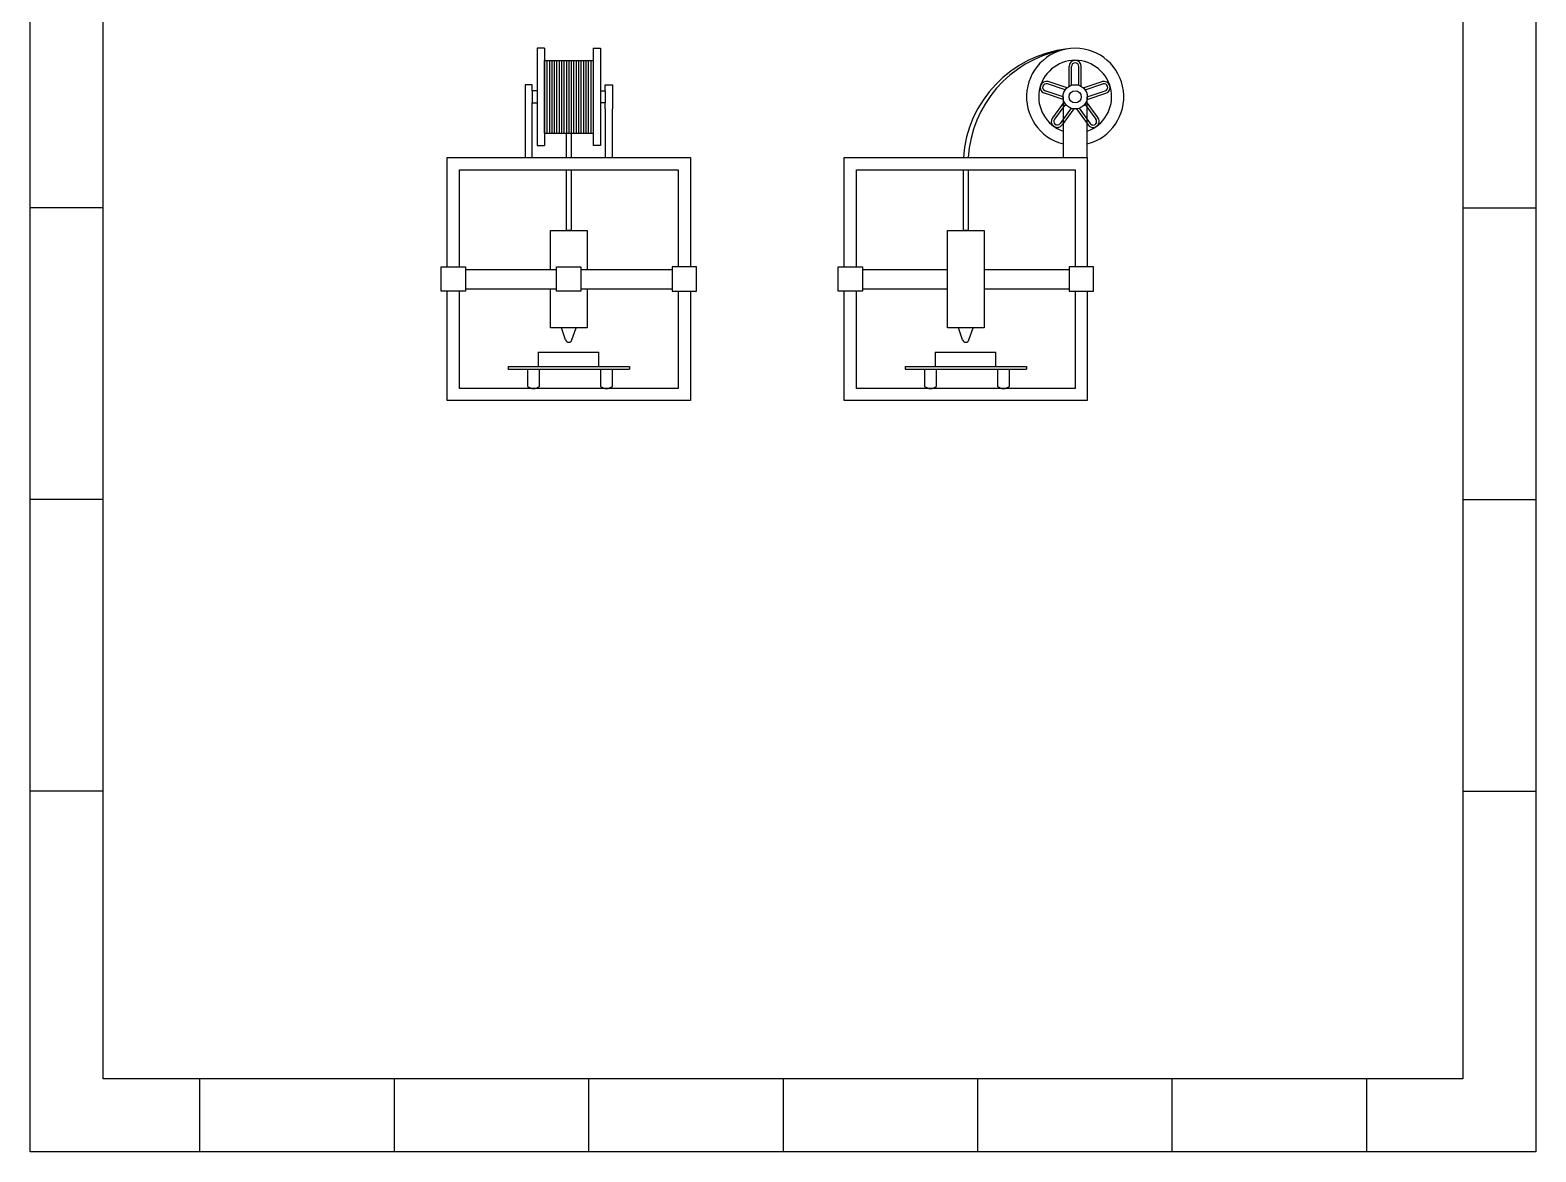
# Model space of a CAD drawing. Header units: millimetres. Extents: x 2208 to 8402, y 1291 to 9059.
# Drawn here: x 2208 to 8402, y 1291 to 5907 of the extents above; entities that cross this region are included whole.
import ezdxf

# ---------------------------------------------------------------- set-up
doc = ezdxf.new("R2010")
doc.units = ezdxf.units.MM
for name, color, linetype in [('BASE', 5, 'Continuous'), ('EXTRUDER', 3, 'Continuous'), ('FILAMENT DISC', 254, 'Continuous'), ('HOT PLATE', 130, 'Continuous'), ('NOZZLE', 255, 'Continuous'), ('PRINTER PARTY', 1, 'Continuous')]:
    doc.layers.add(name, color=color, linetype=linetype)
doc.layers.add('MOVING MOTOR', color=7, linetype='Continuous', true_color=0xfbe200)

# ---------------------------------------------------------------- blocks, each defined once
blk = doc.blocks.new('*U8')
for p, q in [((-25, -53.3), (-25, 28.3)), ((-15, -49), (-15, 28.3)), ((15, -49), (15, 28.3)), ((25, -53.3), (25, 28.3))]:
    blk.add_line(p, q)
for radius in [25, 15]:
    blk.add_arc((0, 28.3), radius, 0, 180)
blk = doc.blocks.new('*U9')
at = {"layer": 'FILAMENT DISC', "color": 0, "linetype": 'ByBlock', "lineweight": -2, "transparency": 16777216}
blk.add_blockref('*U8', (4633.1, 7075.4), dxfattribs=at)
for p, rotation in [((4541.1, 7008.6), 72), ((4725, 7008.6), 288), ((4576.3, 6900.6), 144), ((4689.9, 6900.6), 216)]:
    blk.add_blockref('*U8', p, dxfattribs=dict(at, rotation=rotation))

msp = doc.modelspace()

# ---------------------------------------------------------------- linework, layer by layer
for p, q in [((4324.013, 5482.154), (4324.013, 5782.154)), ((4294.013, 5432.154), (4324.013, 5432.154)), ((4554.013, 5432.154), (4524.013, 5432.154)), ((2508.041, 5175.224), (2208.041, 5175.224)), ((8102.37, 5175.224), (8402.37, 5175.224)), ((2508.041, 3975.224), (2208.041, 3975.224)), ((8102.37, 3975.224), (8402.37, 3975.224)), ((2508.041, 2775.224), (2208.041, 2775.224)), ((8102.37, 2775.224), (8402.37, 2775.224)), ((2905.206, 1591.193), (2905.206, 1291.193)), ((3705.206, 1591.193), (3705.206, 1291.193)), ((4505.206, 1591.193), (4505.206, 1291.193)), ((5305.206, 1591.193), (5305.206, 1291.193)), ((6105.206, 1591.193), (6105.206, 1291.193)), ((6905.206, 1591.193), (6905.206, 1291.193)), ((7705.206, 1591.193), (7705.206, 1291.193))]:
    msp.add_line(p, q)
for points in [[(2208.041, 9059.255), (8402.37, 9059.255), (8402.37, 1291.193), (2208.041, 1291.193)], [(2508.041, 8759.255), (8102.37, 8759.255), (8102.37, 1591.193), (2508.041, 1591.193)]]:
    msp.add_lwpolyline(points, close=True)
at = {"layer": 'BASE'}
for p, q in [((3924.013, 5382.154), (4924.013, 5382.154)), ((3924.013, 4932.154), (3924.013, 5382.154)), ((3974.013, 5332.154), (4874.013, 5332.154)), ((3974.013, 4932.154), (3974.013, 5332.154)), ((4874.013, 5332.154), (4874.013, 4932.154)), ((4924.013, 5382.154), (4924.013, 4932.154)), ((5557.087, 4932.154), (5557.087, 5382.154)), ((5557.087, 5382.154), (6557.087, 5382.154)), ((5607.087, 4932.154), (5607.087, 5332.154)), ((5607.087, 5332.154), (6507.087, 5332.154)), ((6507.087, 5332.154), (6507.087, 4932.154)), ((6557.087, 5382.154), (6557.087, 4932.154)), ((3924.013, 4382.154), (3924.013, 4832.154)), ((3974.013, 4432.154), (3974.013, 4832.154)), ((4874.013, 4832.154), (4874.013, 4432.154)), ((4924.013, 4832.154), (4924.013, 4382.154)), ((5557.087, 4382.154), (5557.087, 4832.154)), ((5607.087, 4432.154), (5607.087, 4832.154)), ((6507.087, 4832.154), (6507.087, 4432.154)), ((6557.087, 4832.154), (6557.087, 4382.154)), ((4874.013, 4432.154), (3974.013, 4432.154)), ((6507.087, 4432.154), (5607.087, 4432.154)), ((4924.013, 4382.154), (3924.013, 4382.154)), ((6557.087, 4382.154), (5557.087, 4382.154))]:
    msp.add_line(p, q, dxfattribs=at)
at = {"layer": 'EXTRUDER'}
for points in [[(4349.013, 4922.154), (4349.013, 5082.154), (4499.013, 5082.154), (4499.013, 4922.154)], [(5982.087, 4682.154), (5982.087, 5082.154), (6132.087, 5082.154), (6132.087, 4682.154)], [(4499.013, 4842.154), (4499.013, 4682.154), (4349.013, 4682.154), (4349.013, 4842.154)], [(6132.087, 4682.154), (5982.087, 4682.154)]]:
    msp.add_lwpolyline(points, dxfattribs=at)
at = {"layer": 'FILAMENT DISC'}
for p, q in [((4324.013, 5832.154), (4294.013, 5832.154)), ((4294.013, 5832.154), (4294.013, 5432.154)), ((4324.013, 5832.154), (4324.013, 5432.154)), ((4524.013, 5832.154), (4554.013, 5832.154)), ((4524.013, 5832.154), (4524.013, 5432.154)), ((4554.013, 5832.154), (4554.013, 5432.154)), ((4274.013, 5682.154), (4244.013, 5682.154)), ((4244.013, 5682.154), (4244.013, 5582.154)), ((4274.013, 5657.154), (4274.013, 5682.154)), ((4294.013, 5657.154), (4274.013, 5657.154)), ((4274.013, 5657.154), (4274.013, 5607.154)), ((4554.013, 5657.154), (4574.013, 5657.154)), ((4574.013, 5657.154), (4574.013, 5682.154)), ((4574.013, 5682.154), (4604.013, 5682.154)), ((4574.013, 5657.154), (4574.013, 5607.154)), ((4604.013, 5682.154), (4604.013, 5582.154)), ((4244.013, 5582.154), (4244.013, 5382.154)), ((4274.013, 5607.154), (4294.013, 5607.154)), ((4274.013, 5582.154), (4274.013, 5607.154)), ((4274.013, 5382.154), (4274.013, 5582.154)), ((4574.013, 5607.154), (4554.013, 5607.154)), ((4574.013, 5582.154), (4574.013, 5607.154)), ((4574.013, 5582.154), (4574.013, 5382.154)), ((4604.013, 5382.154), (4604.013, 5582.154)), ((6457.087, 5632.154), (6457.087, 5382.154)), ((6557.087, 5382.154), (6557.087, 5632.154)), ((4244.013, 5382.154), (4274.013, 5382.154)), ((4574.013, 5382.154), (4604.013, 5382.154)), ((6457.087, 5382.154), (6557.087, 5382.154))]:
    msp.add_line(p, q, dxfattribs=at)
for radius in [50, 25]:
    msp.add_circle((6507.087, 5632.154), radius, dxfattribs=at)
for radius, start, end in [(200, 284.4775122, 255.5224878), (150, 289.4712206, 250.5287794)]:
    msp.add_arc((6507.087, 5632.154), radius, start, end, dxfattribs=at)
at = {"layer": 'HOT PLATE'}
for p, q in [((4174.013, 4522.154), (4674.013, 4522.154)), ((4174.013, 4522.154), (4174.013, 4512.154)), ((4674.013, 4522.154), (4674.013, 4512.154)), ((5807.087, 4522.154), (6307.087, 4522.154)), ((5807.087, 4522.154), (5807.087, 4512.154)), ((6307.087, 4522.154), (6307.087, 4512.154)), ((4174.013, 4512.154), (4674.013, 4512.154)), ((4174.013, 4512.154), (4174.013, 4512.154)), ((4254.013, 4512.154), (4254.013, 4440.929)), ((4304.013, 4440.929), (4304.013, 4512.154)), ((4554.013, 4512.154), (4554.013, 4440.929)), ((4604.013, 4440.929), (4604.013, 4512.154)), ((5807.087, 4512.154), (6307.087, 4512.154)), ((5807.087, 4512.154), (5807.087, 4512.154)), ((5887.087, 4512.154), (5887.087, 4440.929)), ((5937.087, 4440.929), (5937.087, 4512.154)), ((6187.087, 4512.154), (6187.087, 4440.929)), ((6237.087, 4440.929), (6237.087, 4512.154))]:
    msp.add_line(p, q, dxfattribs=at)
for centre in [(4279.013, 4472.154), (4579.013, 4472.154), (5912.087, 4472.154), (6212.087, 4472.154)]:
    msp.add_arc(centre, 40, 231.3178125, 308.6821875, dxfattribs=at)
at = {"layer": 'MOVING MOTOR'}
for p, q in [((3999.013, 4922.154), (4374.013, 4922.154)), ((4474.013, 4922.154), (4849.013, 4922.154)), ((5632.087, 4922.154), (5982.087, 4922.154)), ((6132.087, 4922.154), (6482.087, 4922.154)), ((3999.013, 4842.154), (4374.013, 4842.154)), ((4474.013, 4842.154), (4849.013, 4842.154)), ((5632.087, 4842.154), (5982.087, 4842.154)), ((6132.087, 4842.154), (6482.087, 4842.154))]:
    msp.add_line(p, q, dxfattribs=at)
for points in [[(3899.013, 4932.154), (3999.013, 4932.154), (3999.013, 4832.154), (3899.013, 4832.154)], [(4374.013, 4932.154), (4474.013, 4932.154), (4474.013, 4832.154), (4374.013, 4832.154)], [(4949.013, 4932.154), (4849.013, 4932.154), (4849.013, 4832.154), (4949.013, 4832.154)], [(5532.087, 4932.154), (5632.087, 4932.154), (5632.087, 4832.154), (5532.087, 4832.154)], [(6582.087, 4932.154), (6482.087, 4932.154), (6482.087, 4832.154), (6582.087, 4832.154)]]:
    msp.add_lwpolyline(points, close=True, dxfattribs=at)
at = {"layer": 'NOZZLE'}
for p, q in [((4410.85, 4631.641), (4394.013, 4682.154)), ((4437.175, 4631.641), (4454.013, 4682.154)), ((6043.925, 4631.641), (6027.087, 4682.154)), ((6070.249, 4631.641), (6087.087, 4682.154))]:
    msp.add_line(p, q, dxfattribs=at)
for centre in [(4424.013, 4636.028), (6057.087, 4636.028)]:
    msp.add_arc(centre, 13.874, 198.4349488, 341.5650512, dxfattribs=at)
at = {"layer": 'PRINTER PARTY'}
for p, q in [((4324.013, 5782.154), (4524.013, 5782.154)), ((4334.013, 5782.154), (4334.013, 5482.154)), ((4344.013, 5782.154), (4344.013, 5482.154)), ((4354.013, 5782.154), (4354.013, 5482.154)), ((4354.013, 5782.154), (4354.013, 5482.154)), ((4354.013, 5782.154), (4354.013, 5482.154)), ((4364.013, 5782.154), (4364.013, 5482.154)), ((4374.013, 5782.154), (4374.013, 5482.154)), ((4384.013, 5782.154), (4384.013, 5482.154)), ((4394.013, 5782.154), (4394.013, 5482.154)), ((4404.013, 5782.154), (4404.013, 5482.154)), ((4414.013, 5782.154), (4414.013, 5482.154)), ((4424.013, 5782.154), (4424.013, 5482.154)), ((4424.013, 5782.154), (4424.013, 5482.154)), ((4434.013, 5782.154), (4434.013, 5482.154)), ((4434.013, 5782.154), (4434.013, 5482.154)), ((4434.013, 5782.154), (4434.013, 5482.154)), ((4434.013, 5782.154), (4434.013, 5482.154)), ((4444.013, 5782.154), (4444.013, 5482.154)), ((4454.013, 5782.154), (4454.013, 5482.154)), ((4464.013, 5782.154), (4464.013, 5482.154)), ((4474.013, 5782.154), (4474.013, 5482.154)), ((4484.013, 5782.154), (4484.013, 5482.154)), ((4494.013, 5782.154), (4494.013, 5482.154)), ((4504.013, 5782.154), (4504.013, 5482.154)), ((4514.013, 5782.154), (4514.013, 5482.154)), ((4324.013, 5482.154), (4524.013, 5482.154)), ((4414.013, 5482.154), (4434.013, 5482.154)), ((4414.013, 5382.154), (4414.013, 5482.154)), ((4434.013, 5482.154), (4434.013, 5382.154)), ((4414.013, 5082.154), (4414.013, 5332.154)), ((4434.013, 5332.154), (4434.013, 5082.154)), ((6047.087, 5082.154), (6047.087, 5332.154)), ((6067.087, 5332.154), (6067.087, 5082.154)), ((4434.013, 5082.154), (4414.013, 5082.154)), ((6067.087, 5082.154), (6047.087, 5082.154)), ((4298.162, 4582.154), (4548.162, 4582.154)), ((4298.162, 4582.154), (4298.162, 4522.154)), ((4298.162, 4522.154), (4548.162, 4522.154)), ((4548.162, 4522.154), (4548.162, 4582.154)), ((5931.236, 4582.154), (6181.236, 4582.154)), ((5931.236, 4582.154), (5931.236, 4522.154)), ((5931.236, 4522.154), (6181.236, 4522.154)), ((6181.236, 4522.154), (6181.236, 4582.154))]:
    msp.add_line(p, q, dxfattribs=at)
for centre, radius, start, end in [((6529.981, 5348.641), 484.055, 96.5223098, 176.02998), ((6548.439, 5351.609), 482.32, 101.8517023, 176.3691317)]:
    msp.add_arc(centre, radius, start, end, dxfattribs=at)

# ---------------------------------------------------------------- block references
at = {"layer": 'FILAMENT DISC'}
msp.add_blockref('*U9', (1874.026, -1346.613), dxfattribs=at)

doc.saveas('drawing.dxf')
